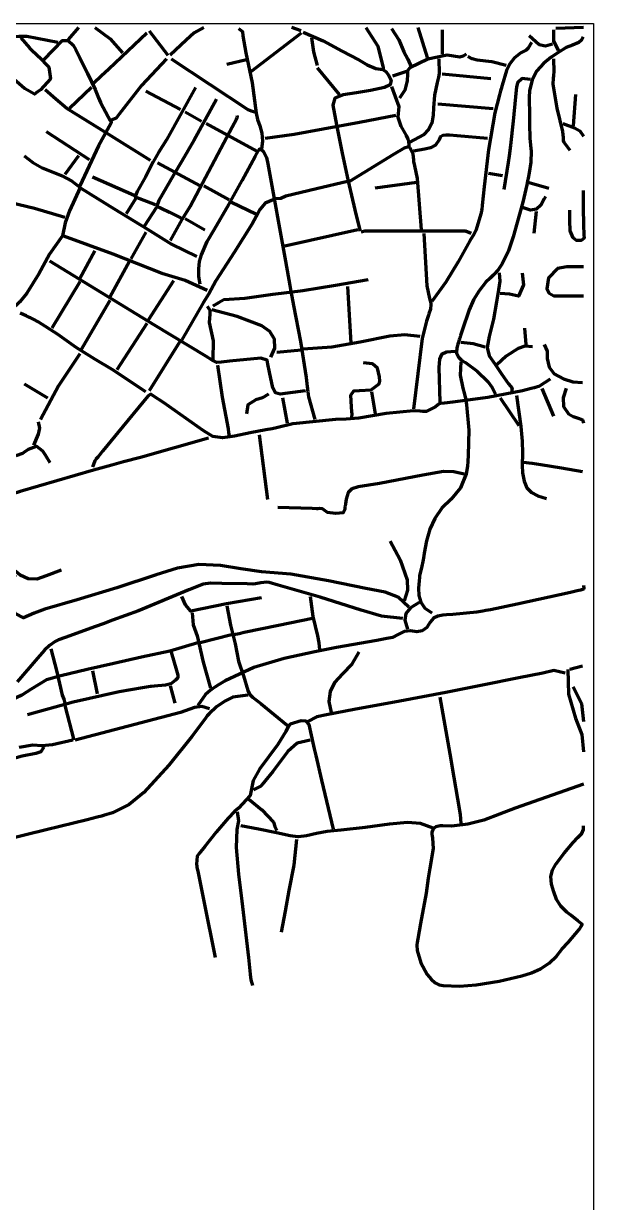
# Model space of a CAD drawing. Header units: inches. Extents: x 0 to 120, y 0 to 120.
# Drawn here: x 87.7 to 120, y 53 to 120 of the extents above; entities that cross this region are included whole.
import ezdxf

# ---------------------------------------------------------------- set-up
doc = ezdxf.new("R2010")
doc.units = ezdxf.units.IN
doc.header["$MEASUREMENT"] = 0
doc.layers.add('Calque 1', color=7, linetype='Continuous')

msp = doc.modelspace()

# ---------------------------------------------------------------- linework, layer by layer
msp.add_lwpolyline([(0, 0), (0, 120), (120, 120), (120, 0), (0, 0)])
at = {"layer": 'Calque 1', "color": 7, "lineweight": 70, "true_color": 0xffffff}
for points in [[(90.775, 119.778), (90.183, 119.087)], [(94.654, 119.449), (93.57, 118.429), (92.484, 117.411), (92.057, 117.015), (91.629, 116.621)], [(91.695, 119.778), (92.561, 119.137), (93.273, 118.331)], [(94.786, 119.58), (95.838, 118.199)], [(97.876, 119.778), (97.328, 119.469), (96.873, 119.049), (95.969, 118.199)], [(99.849, 119.712), (100.077, 119.552), (100.09, 119.295), (100.268, 118.333), (100.623, 116.635), (100.846, 114.912), (100.926, 114.545), (101.06, 114.181), (101.168, 113.768), (101.21, 113.321), (101.164, 112.873)], [(103.4, 119.449), (100.573, 117.279)], [(103.4, 119.58), (102.874, 119.778)], [(103.532, 119.515), (104.655, 119.012), (105.741, 118.434), (106.678, 117.939), (107.151, 117.659), (107.654, 117.445), (108.053, 117.384), (108.231, 117.258), (108.371, 117.071), (108.518, 116.779), (108.456, 116.522), (108.133, 116.365), (107.348, 116.204), (106.558, 116.062), (105.79, 115.941), (105.33, 115.755), (105.204, 115.36), (105.407, 114.242), (105.738, 112.639), (106.079, 111.038), (106.318, 109.972), (106.535, 109.088), (106.754, 108.204)], [(107.083, 119.778), (107.77, 118.71), (108.069, 117.476), (108.07, 117.443), (108.069, 117.41)], [(108.529, 119.712), (108.945, 119.085), (109.245, 118.392), (109.462, 117.977), (109.647, 117.542)], [(110.042, 119.778), (110.568, 118.068)], [(111.423, 119.646), (111.423, 118.265)], [(116.355, 119.317), (116.927, 118.807), (117.272, 118.737), (117.67, 118.857)], [(117.735, 119.646), (117.744, 119.027), (117.999, 118.462)], [(119.445, 119.778), (117.867, 119.712)], [(89.591, 118.923), (87.828, 119.262), (87.375, 119.259), (87.151, 119.249), (86.992, 119.159), (86.873, 119.027), (86.582, 118.759), (85.843, 118.068)], [(87.487, 119.186), (87.981, 118.629), (88.521, 118.117), (89.088, 117.516), (89.171, 116.851), (88.605, 116.226), (88.445, 116.116), (88.262, 115.987), (87.707, 116.301), (86.809, 117.085), (85.908, 117.871)], [(88.802, 117.936), (89.857, 119.04), (90.174, 119.038), (90.466, 118.772), (90.616, 118.502), (90.842, 118.054), (91.284, 117.155), (91.705, 116.246), (91.904, 115.786), (92.016, 115.523), (92.443, 114.696), (92.568, 114.493), (92.634, 114.391), (92.508, 114.158), (91.902, 113.053), (90.84, 110.769)], [(103.992, 119.186), (104.117, 118.388), (104.321, 117.608)], [(116.486, 118.923), (116.294, 118.602), (116.179, 118.489), (116.103, 118.456), (115.877, 118.343), (115.516, 118.061), (115.254, 117.719), (115.067, 117.333), (114.814, 116.494), (114.757, 116.283), (114.727, 116.179), (114.662, 115.953), (114.405, 114.921), (114.039, 112.831), (113.791, 110.722), (113.681, 109.665), (113.657, 109.44), (113.649, 109.375), (113.63, 109.244), (113.328, 108.247), (113.21, 108.014), (113.144, 107.899), (112.99, 107.644), (112.32, 106.463), (111.629, 105.294), (110.831, 104.193)], [(119.412, 119.252), (119.317, 119.049), (119.178, 118.915), (118.823, 118.766), (118.455, 118.638), (118.413, 118.615), (118.338, 118.568), (118.087, 118.408), (117.603, 118.083), (117.164, 117.728), (116.796, 117.312), (116.523, 116.806), (116.37, 116.178), (116.346, 115.81), (116.349, 115.61), (116.355, 115.489), (116.364, 115.087), (116.366, 114.283), (116.393, 113.483), (116.434, 113.087), (116.471, 112.751), (116.445, 112.124), (116.345, 111.516), (116.288, 111.216), (116.262, 111.067), (116.223, 110.836), (115.995, 109.844), (115.436, 107.875), (115.184, 107.077), (114.822, 106.341), (114.587, 106.004), (114.307, 105.694), (114.132, 105.534), (113.901, 105.307), (113.511, 104.818), (113.2, 104.29), (112.95, 103.732), (112.554, 102.563), (112.464, 102.267), (112.418, 102.118), (112.405, 102.076), (112.385, 102.015), (112.343, 101.891), (112.302, 101.768), (112.282, 101.706), (112.242, 101.56), (112.235, 101.268), (112.367, 101.014), (112.495, 100.893), (112.576, 100.833), (112.731, 100.727), (113.408, 100.237), (114.006, 99.661), (114.252, 99.32), (114.448, 98.932)], [(95.772, 118.002), (94.353, 116.485), (93.067, 114.852), (92.9, 114.622), (92.616, 114.517)], [(96.035, 118.002), (98.205, 116.555), (100.378, 115.113), (100.566, 115.034), (100.77, 114.977)], [(100.31, 117.936), (99.192, 117.673)], [(112.771, 118.265), (112.603, 118.157), (112.409, 118.096), (111.69, 118.203), (110.607, 117.968), (109.582, 117.475), (109.451, 117.317), (109.448, 117.116), (109.432, 116.739), (109.304, 116.218), (108.99, 115.766)], [(111.225, 118.002), (111.243, 117.166), (111.198, 116.952), (111.121, 116.646), (110.982, 115.935), (110.917, 115.216), (110.912, 114.8), (110.828, 114.339), (110.64, 113.97), (110.361, 113.679), (109.581, 113.268)], [(115.039, 117.608), (114.228, 117.828), (113.395, 117.926), (113.11, 117.993), (112.869, 118.134)], [(117.735, 118.002), (117.75, 117.26), (117.736, 117.077), (117.73, 117.032), (117.713, 116.899), (117.695, 116.549), (117.923, 115.196), (118.241, 113.857), (118.275, 113.515), (118.28, 113.39), (118.283, 113.362), (118.321, 113.25), (118.656, 112.807)], [(104.321, 117.476), (105.57, 115.964)], [(109.384, 117.279), (108.595, 117.016)], [(111.423, 117.147), (114.185, 116.884)], [(116.42, 116.818), (115.962, 116.875), (115.7, 116.631), (115.637, 116.391), (115.582, 115.832), (115.442, 114.45), (115.287, 113.07), (115.216, 112.483), (115.162, 112.099), (114.908, 110.571)], [(94.852, 112.215), (92.486, 113.699), (90.113, 115.167), (89.484, 115.695), (88.868, 116.227)], [(91.498, 116.358), (90.249, 115.175)], [(97.416, 116.358), (95.757, 113.389), (95.314, 112.663), (95.012, 112.143), (94.58, 111.292), (94.096, 110.451), (93.986, 110.152), (94.23, 110.051), (95.115, 109.717)], [(94.589, 116.161), (96.561, 115.109)], [(108.529, 116.424), (108.957, 115.295), (108.898, 114.681), (109.066, 114.175), (109.367, 113.64), (109.47, 113.438), (109.496, 113.35), (109.516, 113.005)], [(118.985, 115.964), (118.853, 114.188)], [(98.6, 115.701), (97.308, 113.345), (96.626, 112.187), (96.167, 111.377), (95.334, 109.942), (95.215, 109.63), (95.454, 109.511), (95.934, 109.273), (96.422, 109.03), (96.673, 108.905), (97.109, 109.606), (99.021, 113.212), (99.496, 114.111), (99.734, 114.56), (99.784, 114.656), (99.79, 114.694), (99.783, 114.78)], [(111.16, 115.438), (114.316, 115.175)], [(96.824, 114.977), (97.745, 114.451)], [(108.792, 114.78), (106.722, 114.381), (104.649, 113.995), (103.012, 113.69), (101.362, 113.465)], [(77.82, 113.925), (78.822, 113.647), (79.306, 113.45), (79.749, 113.272), (80.321, 113.028), (82.58, 111.991), (84.575, 111.168), (85.494, 110.67), (85.917, 110.342), (86.113, 110.173), (86.877, 109.846), (87.394, 109.725), (88.262, 109.501), (89.986, 108.993)], [(100.901, 112.741), (98.008, 114.32)], [(118.262, 114.32), (118.927, 114.079), (119.231, 113.91), (119.445, 113.596)], [(88.933, 113.859), (91.366, 112.281)], [(113.987, 113.465), (112.261, 113.613), (111.83, 113.65), (111.671, 113.664), (111.627, 113.666), (111.45, 113.646), (111.322, 113.569), (111.306, 113.539), (111.29, 113.49), (111.251, 113.388), (111.039, 113.092), (110.758, 112.936), (110.435, 112.863), (109.779, 112.741)], [(97.679, 105.179), (97.601, 105.632), (97.592, 106.061), (97.643, 106.469), (97.745, 106.861), (98.066, 107.604), (98.481, 108.315), (99.311, 109.711), (100.061, 111.075), (100.805, 112.443), (100.992, 112.785), (101.039, 112.87), (101.072, 112.888), (101.122, 112.857), (101.279, 112.72), (101.44, 112.396), (101.508, 112.021), (102.511, 106.491), (102.769, 105.11), (102.832, 104.765), (102.884, 104.48), (102.98, 103.971), (103.367, 101.936), (103.692, 99.888), (103.753, 99.372), (103.766, 99.243), (103.773, 99.173), (103.782, 99.096), (103.835, 98.779), (104.189, 97.486)], [(110.239, 108.27), (110.009, 111.187), (109.866, 111.905), (109.81, 112.167), (109.799, 112.241), (109.766, 112.569), (109.596, 112.909), (109.508, 112.99), (109.264, 112.912), (108.642, 112.566), (106.162, 111.032)], [(87.684, 112.478), (88.171, 112.094), (88.701, 111.791), (89.848, 111.343), (90.361, 111.059), (90.87, 110.685), (90.262, 109.351), (90.005, 108.666), (89.854, 107.941), (89.128, 106.891), (88.51, 105.766), (87.841, 104.677), (87.437, 104.18), (86.961, 103.733)], [(90.775, 112.478), (89.986, 111.426)], [(97.679, 110.769), (95.246, 112.084)], [(91.564, 111.295), (93.931, 110.243)], [(114.053, 111.492), (114.842, 111.361)], [(90.906, 110.637), (92.786, 109.461), (94.677, 108.308), (96.04, 107.468), (97.482, 106.757)], [(97.876, 110.769), (99.323, 109.98)], [(106.031, 111.032), (104.289, 110.6), (102.542, 110.192), (102.26, 110.065), (101.953, 110.045)], [(109.976, 110.966), (107.609, 110.637)], [(116.355, 110.966), (117.472, 110.637)], [(93.997, 110.045), (93.471, 109.191)], [(101.822, 109.98), (101.364, 109.789), (101.066, 109.428), (100.959, 109.237), (100.854, 109.034), (100.621, 108.613), (99.6, 106.987), (98.571, 105.374), (98.16, 104.644), (97.846, 104.123), (96.627, 102.023)], [(117.275, 110.177), (117.21, 110.045), (117.02, 109.674), (116.766, 109.448), (116.438, 109.388), (116.026, 109.519)], [(119.412, 110.506), (119.427, 109.532), (119.437, 108.559), (119.45, 107.991), (119.476, 107.811), (119.315, 107.672), (119.041, 107.664), (118.857, 107.814), (118.685, 108.224), (118.654, 108.805), (118.656, 109.388)], [(95.18, 109.519), (94.523, 108.5)], [(99.455, 109.848), (100.836, 109.191)], [(116.749, 109.322), (116.618, 108.073)], [(96.627, 108.862), (95.969, 107.678)], [(96.824, 108.928), (97.942, 108.27)], [(89.92, 107.941), (92.722, 106.908), (95.498, 105.811), (96.819, 105.41), (98.074, 104.851)], [(94.589, 108.138), (93.734, 106.626)], [(106.622, 108.27), (102.48, 107.349)], [(113.067, 108.073), (112.735, 108.199), (111.916, 108.208), (109.844, 108.203), (107.773, 108.202), (107.066, 108.201), (107.017, 108.195), (106.82, 108.138)], [(110.371, 108.073), (110.548, 105.102), (110.694, 104.368), (110.766, 104.103), (110.778, 104.034), (110.754, 103.761), (110.666, 103.492), (110.643, 103.425), (110.533, 103.078), (110.281, 102.095), (109.779, 98.077)], [(91.695, 107.086), (90.84, 105.508)], [(103.663, 99.13), (102.216, 98.942), (101.947, 99.019), (101.794, 99.286), (101.613, 100.183), (101.518, 100.643), (101.471, 100.876), (101.117, 100.978), (99.344, 100.81), (98.862, 100.756), (98.612, 100.741), (98.348, 100.87), (97.991, 101.088), (95.089, 102.859), (89.131, 106.494)], [(93.668, 106.494), (92.55, 104.456)], [(119.445, 106.166), (118.972, 106.169), (118.498, 106.169), (117.956, 106.069), (117.451, 105.548), (117.354, 104.922), (117.496, 104.677), (117.749, 104.523), (118.235, 104.528), (118.84, 104.53), (119.445, 104.522)], [(90.84, 105.311), (89.262, 102.68)], [(96.167, 105.377), (94.72, 103.141)], [(107.214, 105.442), (105.356, 105.113), (103.495, 104.814), (101.804, 104.6), (100.203, 104.38), (99.022, 104.291), (98.712, 104.132), (98.403, 103.93)], [(114.645, 105.837), (114.695, 105.351), (114.606, 104.873), (114.505, 104.192), (114.329, 103.2), (114.09, 102.221), (113.972, 101.588), (114.091, 101.118), (114.403, 100.667), (114.781, 100.091), (115.173, 99.525), (115.381, 99.28), (115.378, 99.175), (115.368, 99.064)], [(115.96, 105.837), (116.028, 105.153), (115.756, 104.514), (115.241, 104.628), (114.711, 104.653)], [(106.031, 105.048), (106.228, 101.826)], [(92.55, 104.259), (90.906, 101.431)], [(98.074, 103.93), (98.224, 103.718), (98.23, 103.485), (98.187, 103.005), (98.42, 101.97), (98.403, 100.905)], [(94.589, 99.064), (92.687, 100.343), (91.7, 100.927), (90.627, 101.595), (89.575, 102.351), (88.484, 103.049), (88.195, 103.2), (88.047, 103.269), (87.981, 103.299), (87.802, 103.382), (87.456, 103.534)], [(101.69, 101.037), (101.919, 101.553), (101.895, 102.058), (101.637, 102.498), (101.167, 102.817), (99.774, 103.345), (98.337, 103.733)], [(94.654, 102.944), (92.945, 100.313)], [(116.092, 102.68), (116.157, 101.76)], [(96.496, 101.891), (94.786, 99.13)], [(110.173, 102.22), (109.302, 102.303), (108.446, 102.226), (106.755, 101.885), (105.152, 101.614), (103.532, 101.497)], [(112.475, 101.891), (113.177, 101.82), (113.856, 101.628)], [(90.84, 101.234), (89.629, 99.415), (88.605, 97.486)], [(103.4, 101.431), (102.019, 101.3)], [(112.146, 101.365), (111.666, 101.329), (111.385, 101.198), (111.255, 100.921), (111.23, 100.445), (111.291, 98.472)], [(116.552, 101.628), (116.115, 101.663), (115.736, 101.533), (115.044, 101.094), (114.513, 100.609)], [(117.209, 101.76), (117.372, 101.38), (117.372, 100.968), (117.48, 100.471), (117.777, 100.085), (118.294, 99.8), (118.827, 99.633), (119.379, 99.59)], [(98.666, 100.576), (98.931, 98.763), (99.274, 96.961), (99.292, 96.764), (99.323, 96.565)], [(106.294, 97.617), (106.296, 97.823), (106.294, 97.925), (106.259, 98.219), (106.22, 98.875), (106.396, 99.116), (106.715, 99.15), (107.388, 99.179), (107.83, 99.529), (107.867, 99.68), (107.856, 99.925), (107.74, 100.42), (107.466, 100.651), (106.951, 100.708)], [(112.475, 100.773), (112.43, 100.017), (112.585, 99.283), (112.679, 98.926), (112.733, 98.689), (112.8, 98.329), (112.927, 96.896), (112.892, 95.465), (112.868, 95.107), (112.845, 94.843), (112.769, 94.413), (112.456, 93.612), (111.926, 92.976), (111.391, 92.452), (110.993, 91.877), (110.709, 91.257), (110.516, 90.597), (110.393, 89.9), (110.371, 89.721), (110.359, 89.624), (110.342, 89.512), (110.237, 89.068), (110.136, 88.625), (110.12, 88.513), (110.104, 88.334), (110.078, 87.909), (110.099, 87.498), (110.207, 87.117), (110.438, 86.78), (110.831, 86.504)], [(87.684, 99.524), (88.999, 98.735)], [(117.538, 99.787), (116.893, 99.378), (116.695, 99.317), (116.643, 99.302), (116.463, 99.255), (115.975, 99.133), (114.007, 98.748), (112.021, 98.485), (111.522, 98.431), (111.348, 98.413), (111.326, 98.41), (111.247, 98.387), (111.03, 98.207), (110.501, 97.951), (110.355, 97.947), (110.318, 97.951), (110.173, 97.965), (109.779, 97.984), (108.226, 97.831), (106.682, 97.577), (105.962, 97.52), (105.356, 97.489), (102.936, 97.246), (102.005, 97.015), (101.771, 96.965), (101.395, 96.902), (100.506, 96.735), (99.619, 96.557), (99.222, 96.483), (98.935, 96.451), (98.394, 96.524), (97.848, 96.861), (95.591, 98.457), (95.011, 98.833), (94.868, 98.928), (94.723, 98.842), (94.432, 98.49), (93.28, 97.093), (92.142, 95.708), (91.86, 95.361), (91.761, 95.24), (91.747, 95.222), (91.701, 95.144), (91.564, 94.789)], [(117.078, 99.261), (117.735, 97.683)], [(118.459, 99.261), (118.275, 98.736), (118.305, 98.235), (118.593, 97.821), (118.848, 97.667), (119.184, 97.558), (119.385, 97.479), (119.445, 97.288)], [(101.559, 98.932), (101.215, 98.726), (100.834, 98.608), (100.378, 98.335), (100.31, 97.814)], [(102.348, 98.735), (102.611, 97.288)], [(107.411, 99.064), (107.609, 97.814)], [(114.711, 98.735), (115.763, 97.157)], [(115.631, 98.867), (115.887, 97.092), (115.964, 96.269), (115.966, 95.579), (115.958, 94.888), (115.979, 94.466), (116.063, 93.981), (116.226, 93.614), (116.483, 93.344), (116.849, 93.151), (117.341, 93.014)], [(88.473, 97.354), (88.55, 96.997), (88.476, 96.67), (88.21, 96.039)], [(101.033, 96.631), (101.493, 92.948)], [(98.14, 96.433), (94.297, 95.333), (93.33, 95.082), (92.659, 94.902), (91.615, 94.615), (87.458, 93.403), (83.331, 92.096), (82.303, 91.755), (81.895, 91.616), (81.714, 91.528), (81.108, 91.041)], [(87.224, 95.447), (87.602, 95.584), (87.687, 95.631), (87.926, 95.801), (88.374, 95.978), (88.727, 95.708), (88.884, 95.484), (88.937, 95.4), (89.131, 95.053)], [(112.672, 94.395), (112.075, 94.526), (111.484, 94.532), (110.31, 94.336), (107.857, 93.861), (106.649, 93.659), (106.286, 93.546), (106.087, 93.342), (105.972, 92.968), (105.922, 92.693), (105.898, 92.551), (105.896, 92.533), (105.894, 92.374), (105.788, 92.191), (105.382, 92.159), (104.909, 92.205), (104.705, 92.369), (104.624, 92.422), (104.447, 92.429), (104.358, 92.419), (104.286, 92.42), (104.041, 92.429), (102.085, 92.488)], [(119.379, 94.526), (118.196, 94.725), (117.012, 94.92), (116.519, 94.989), (116.026, 95.053)], [(108.464, 90.581), (109.036, 89.521), (109.425, 88.389), (109.448, 87.801), (109.253, 87.194)], [(109.516, 86.833), (108.921, 87.401), (108.185, 87.685), (107.074, 87.891), (104.956, 88.327), (102.831, 88.695), (101.159, 88.829), (99.987, 89.01), (98.823, 89.202), (97.604, 89.244), (96.381, 89.039), (95.18, 88.675), (92.948, 87.933), (90.699, 87.242), (88.848, 86.712), (88.245, 86.488), (87.648, 86.231), (87.178, 86.476), (86.881, 87.23), (86.671, 88.015), (86.795, 88.341), (87.009, 88.507), (87.224, 88.674)], [(89.788, 88.937), (88.936, 88.603), (88.396, 88.419), (87.902, 88.439), (87.448, 88.641), (87.026, 89.003)], [(109.187, 86.175), (107.979, 86.318), (106.82, 86.661), (104.492, 87.4), (102.102, 88.076), (101.594, 88.23), (101.432, 88.253), (101.125, 88.217), (100.823, 88.154), (100.669, 88.144), (100.351, 88.158), (98.912, 88.168), (98.254, 88.188), (97.837, 88.133), (97.028, 87.807), (94.166, 86.615), (92.706, 86.093), (92.16, 85.885), (91.73, 85.727), (90.003, 85.113), (89.624, 84.966), (89.448, 84.879), (89.125, 84.652), (88.835, 84.377), (88.7, 84.229), (88.441, 83.931), (87.289, 82.575)], [(119.445, 88.082), (119.458, 87.916), (119.434, 87.846), (119.386, 87.823), (119.274, 87.798), (119.084, 87.756), (118.705, 87.671), (115.674, 86.998), (114.154, 86.681), (113.891, 86.629), (113.723, 86.6), (113.383, 86.549), (112.011, 86.415), (111.668, 86.387), (111.452, 86.367), (111.167, 86.312), (110.921, 86.194), (110.734, 85.976), (110.546, 85.663), (110.284, 85.477), (109.974, 85.425), (109.623, 85.488), (109.249, 85.448), (108.923, 85.28), (108.592, 85.113), (108.503, 85.087), (108.281, 85.043), (107.707, 84.934), (105.407, 84.527), (104.19, 84.294), (102.435, 83.907), (100.725, 83.39), (99.098, 82.646), (98.708, 82.413), (98.517, 82.289), (98.395, 82.206), (98.25, 82.099), (97.974, 81.857), (97.548, 81.243)], [(101.164, 87.359), (99.171, 87.021), (97.139, 86.592), (96.845, 86.953), (96.627, 87.425)], [(103.926, 87.425), (104.08, 86.298), (104.339, 85.193), (104.418, 84.797), (104.452, 84.4)], [(97.219, 86.504), (97.286, 85.83), (97.5, 85.195), (97.847, 83.701), (98.271, 82.23)], [(99.192, 86.899), (99.403, 85.813), (99.668, 84.741), (99.849, 83.764), (100.126, 82.933), (100.384, 82.1), (100.481, 81.889), (100.653, 81.708), (101.139, 81.337), (101.878, 80.736), (102.611, 80.125)], [(110.108, 87.096), (109.61, 86.794), (109.349, 86.474), (109.302, 86.086), (109.45, 85.583)], [(104.058, 86.175), (102.118, 85.781), (100.178, 85.386), (99.882, 85.321), (99.586, 85.255)], [(99.455, 85.255), (97.679, 84.794)], [(97.548, 84.794), (95.96, 84.336), (94.348, 83.982), (92.772, 83.627), (91.266, 83.288), (89.764, 82.933), (88.957, 82.69), (88.512, 82.44), (88.081, 82.16), (87.542, 81.834), (86.977, 81.561), (86.303, 81.323), (85.691, 80.751), (85.437, 79.947), (85.481, 79.418), (85.53, 79.049), (85.58, 78.679)], [(89.196, 84.465), (89.53, 83.151), (89.839, 81.832), (89.936, 81.607), (89.986, 81.375)], [(96.035, 84.268), (96.333, 83.227), (96.408, 82.962), (96.399, 82.816), (96.284, 82.67), (96.015, 82.477), (95.707, 82.386), (95.055, 82.339), (94.899, 82.325), (94.861, 82.321), (94.737, 82.303), (94.405, 82.252), (93.082, 82.018), (90.468, 81.428), (87.881, 80.717)], [(106.688, 84.268), (106.291, 83.584), (105.747, 83.042), (105.309, 82.555), (105.055, 82.037), (104.988, 81.472), (105.11, 80.849)], [(91.564, 83.216), (91.827, 81.901)], [(118.393, 83.085), (117.751, 83.222), (117.125, 83.074), (115.776, 82.809), (113.698, 82.389), (111.619, 81.971), (109.016, 81.493), (106.412, 81.018), (104.843, 80.715), (104.297, 80.586), (103.795, 80.323)], [(118.557, 83.282), (118.59, 81.874), (118.98, 80.518), (119.338, 79.597), (119.445, 78.613)], [(119.379, 83.479), (118.656, 83.282)], [(100.375, 81.835), (99.53, 81.71), (99.08, 81.486), (98.608, 81.168), (98.178, 80.772), (98.079, 80.649), (97.995, 80.535), (97.84, 80.323), (97.21, 79.484), (95.889, 77.853), (94.471, 76.298), (93.635, 75.613), (92.7, 75.145), (92.196, 74.981), (92.067, 74.946), (91.83, 74.886), (91.251, 74.741), (88.935, 74.169), (86.615, 73.607)], [(95.969, 82.361), (96.233, 81.375)], [(118.853, 82.295), (119.32, 81.36), (119.445, 80.323)], [(89.986, 81.243), (90.512, 79.271)], [(98.205, 81.046), (97.772, 81.181), (97.36, 81.128), (96.563, 80.844), (90.577, 79.271)], [(111.291, 81.704), (111.574, 80.097), (111.855, 78.491), (112.079, 77.147), (112.276, 75.935), (112.438, 75.044), (112.453, 74.788), (112.475, 74.536)], [(105.241, 74.207), (104.584, 77.002), (104.255, 78.399), (104.185, 78.695), (104.164, 78.777), (104.12, 78.942), (103.857, 80.167), (103.7, 80.339), (103.404, 80.364), (102.784, 80.176), (102.666, 80.039), (102.532, 79.77), (102.082, 79.023), (101.04, 77.622), (100.692, 76.977), (100.518, 76.128), (99.844, 75.405), (99.624, 75.206), (99.26, 74.834), (98.59, 74.044), (97.949, 73.233), (97.621, 72.834), (97.5, 72.677), (97.459, 72.218), (97.48, 72.104), (97.49, 72.05), (97.555, 71.718), (97.875, 70.113), (98.534, 66.908)], [(90.446, 79.271), (89.283, 79.011), (88.684, 78.954), (88.171, 78.992), (87.396, 78.851)], [(103.926, 79.271), (103.187, 79.1), (102.648, 78.627), (101.797, 77.489), (101.37, 76.953), (101.201, 76.745), (101.125, 76.653), (100.704, 76.443)], [(88.802, 78.876), (88.63, 78.609), (88.351, 78.514), (87.563, 78.351), (86.29, 77.994), (84.989, 77.743), (84.567, 77.568), (84.473, 77.144), (84.674, 76.154), (84.965, 74.787), (85.251, 73.418)], [(119.445, 76.772), (115.563, 75.411), (113.776, 74.73), (112.873, 74.493), (111.938, 74.388), (111.455, 74.399), (111.295, 74.403), (111.063, 74.35), (110.901, 74.222), (110.827, 74.023), (110.828, 73.898), (110.839, 73.829), (110.866, 73.697), (110.897, 73.116), (110.715, 71.983), (110.618, 71.42), (110.501, 70.573), (110.187, 68.847), (110.03, 67.984), (109.994, 67.768), (109.972, 67.606), (109.99, 67.303), (110.198, 66.613), (110.57, 65.948), (110.79, 65.677), (111.021, 65.476), (111.25, 65.363), (111.476, 65.326), (112.4, 65.28), (113.349, 65.356), (114.649, 65.577), (115.933, 65.869), (116.486, 66.035), (117.006, 66.273), (117.487, 66.592), (117.907, 66.994), (118.233, 67.407), (118.559, 67.765), (119.198, 68.506), (119.333, 68.718), (119.358, 68.806), (119.311, 68.844), (119.119, 69), (118.717, 69.322), (118.497, 69.491), (118.157, 69.827), (117.914, 70.215), (117.745, 70.64), (117.628, 71.091), (117.59, 71.513), (117.683, 71.886), (117.865, 72.226), (118.332, 72.854), (118.845, 73.45), (119.118, 73.733), (119.258, 73.87), (119.353, 73.964), (119.437, 74.186), (119.445, 74.404)], [(100.441, 75.917), (101.18, 75.314), (101.84, 74.61), (101.921, 74.369), (102.019, 74.141)], [(99.783, 75.194), (99.852, 74.689), (99.76, 74.193), (99.717, 73.176), (99.854, 71.651), (100.049, 70.13), (100.229, 68.525), (100.414, 66.921), (100.516, 65.958), (100.551, 65.639), (100.638, 65.33)], [(110.897, 74.273), (110.19, 74.534), (109.451, 74.587), (108.432, 74.485), (107.046, 74.295), (105.654, 74.143), (104.887, 74.073), (104.28, 73.956), (103.704, 73.821), (103.241, 73.776), (102.794, 73.826), (102.005, 74.005), (100.994, 74.209), (99.981, 74.404)], [(103.137, 73.615), (102.987, 72.162), (102.711, 70.727), (102.507, 69.541), (102.282, 68.355)]]:
    msp.add_lwpolyline(points, dxfattribs=at)

doc.saveas('drawing.dxf')
